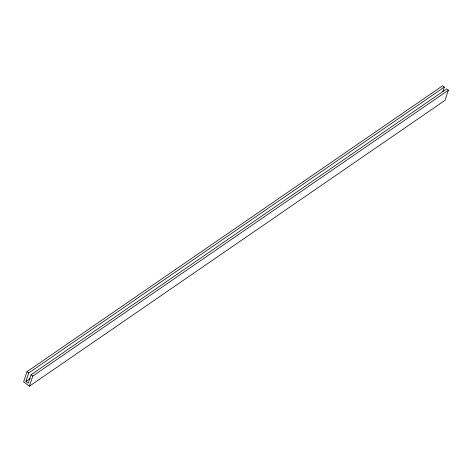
<?xml version="1.0" encoding="UTF-8"?>
<svg xmlns="http://www.w3.org/2000/svg" width="472" height="472" viewBox="0 0 472 472"><rect width="100%" height="100%" fill="white"/><g stroke="black" fill="none" stroke-linecap="round" stroke-linejoin="round"><path stroke-width="0.71" d="M27.022 371.647L23.6 381.818L29.394 386.22L444.978 100.353L448.4 90.181L446.683 88.872L31.099 374.744L28.243 383.223L25.889 381.435L28.745 372.957L444.329 87.084L442.606 85.78L27.022 371.647L28.745 372.957M29.394 386.22L32.816 376.048L448.4 90.181M442.789 91.651L444.329 87.084M25.889 381.435L30.143 378.509M31.099 374.744L32.816 376.048"/></g></svg>
